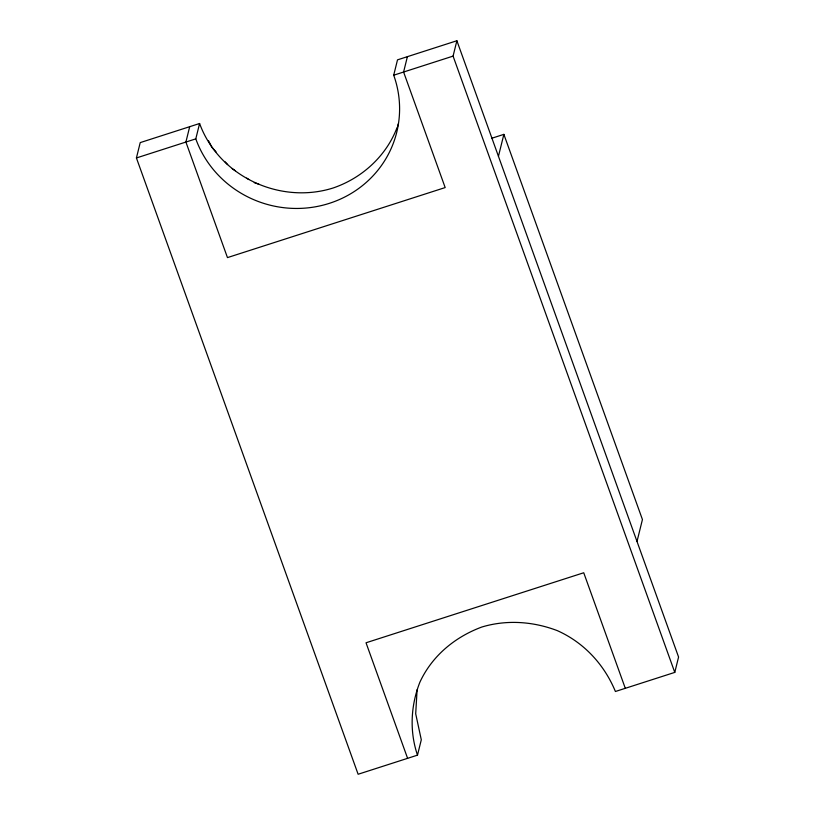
<?xml version="1.0" encoding="UTF-8"?>
<svg xmlns="http://www.w3.org/2000/svg" width="815" height="815" viewBox="0 0 815 815"><rect width="100%" height="100%" fill="white"/><g stroke="black" fill="none" stroke-linecap="round" stroke-linejoin="round"><path stroke-width="1.22" d="M417.097 689.785L415.701 713.787L421.294 739.796L417.494 755.148L358.121 774.25L136.421 157.957L140.221 142.605L199.594 123.503C219.041 176.824 280.36 204.718 333.192 187.97C362.003 178.139 386.29 156.062 397.129 127.435M397.679 126.386L398.199 123.921M189.701 126.682L185.901 142.044L227.467 257.601L445.173 187.572L403.598 72.026L407.398 56.663M136.421 157.957L195.794 138.866L199.594 123.503M195.794 138.866A105.064 101.192 13.9 0 0 329.392 203.332A105.064 101.192 13.9 0 0 393.706 75.204L397.506 59.852L456.879 40.75L678.579 657.043L674.779 672.395L615.407 691.497C604.312 664.602 584.029 642.566 557.338 630.647C533.234 621.438 506.635 619.532 481.808 627.03C454.943 637.014 432.072 655.871 419.908 682.145C410.719 705.433 409.395 731.35 417.494 755.148M674.779 672.395L453.079 56.113L456.879 40.75M498.444 156.307L503.874 134.363L491.791 138.255M637.004 541.486L642.434 519.542L503.874 134.363M393.706 75.204L453.079 56.113M254.239 182.662L258.905 184.231M232.234 168.725L235.311 170.722M246.711 178.139L248.83 179.514M216.026 151.834L211.931 147.342L208.508 140.72M225.103 161.818L227.64 164.599M625.299 688.318L583.734 572.762L366.027 642.78L407.602 758.337"/></g></svg>
